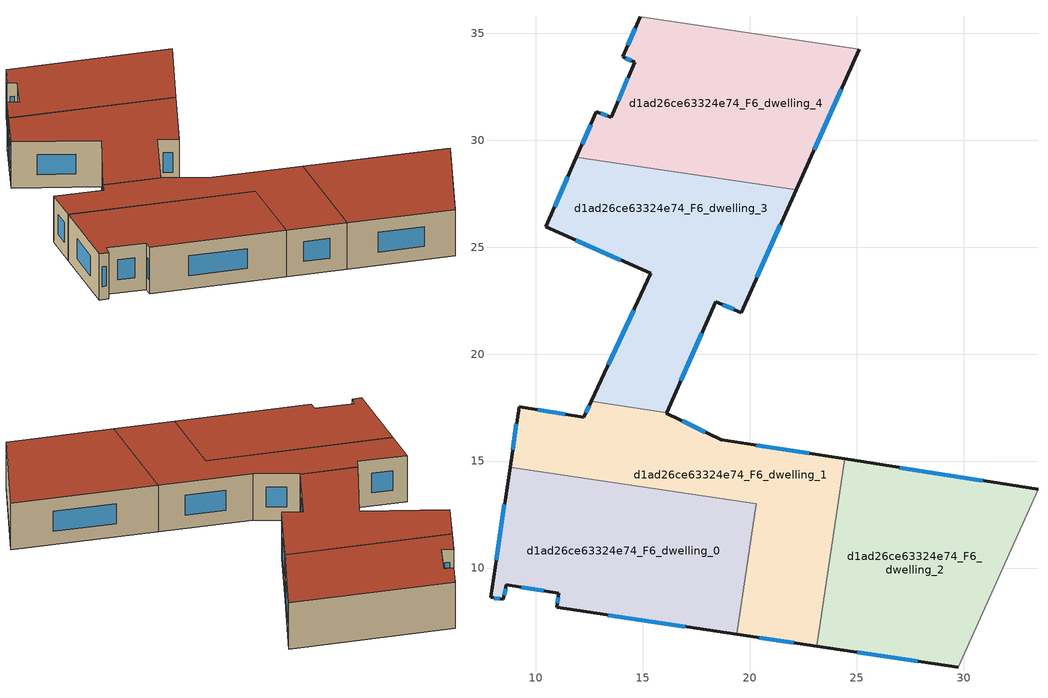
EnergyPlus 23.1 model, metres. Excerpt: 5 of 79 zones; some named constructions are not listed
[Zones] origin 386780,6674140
d1ad26ce63324e74_F6_dwelling_0
 floor to d1ad26ce63324e74_F5_dwelling_0 (EU_floor_Construction): 20.29,13 19.38,6.9 10.98,8.16 11.07,8.82 8.62,9.22 8.47,8.54 7.87,8.62 8.78,14.72 z18
 wall outside (EU_wall_Construction): 8.78,14.72 7.87,8.62 8.47,8.54 8.62,9.22 11.07,8.82 10.98,8.16 19.38,6.9 z18:21
 wall to d1ad26ce63324e74_F6_dwelling_1 (EU_wall_Construction): 19.38,6.9 20.29,13 8.78,14.72 z18:21
 window (EU_Window_Construction): 13.38,7.8 16.98,7.26 / 11.04,8.63 11,8.35 / 9.32,9.1 10.37,8.93 / 8.51,8.73 8.58,9.02 / 8.04,8.6 8.3,8.56 / 8.52,12.98 8.13,10.36 z18.86:20.14
 roof outside (EU_roof_Construction): 19.38,6.9 20.29,13 8.78,14.72 7.87,8.62 8.47,8.54 8.62,9.22 11.07,8.82 10.98,8.16 z21
d1ad26ce63324e74_F6_dwelling_1
 floor to d1ad26ce63324e74_F5_dwelling_1 (EU_floor_Construction): 24.43,15.1 23.12,6.34 19.38,6.9 20.29,13 8.78,14.72 9.21,17.55 12.24,17.06 12.58,17.79 16.11,17.26 16.1,17.24 18.66,16.01 z18
 wall outside (EU_wall_Construction): 12.58,17.79 12.24,17.06 9.21,17.55 8.78,14.72 / 24.43,15.1 18.66,16.01 16.1,17.24 16.11,17.26 / 19.38,6.9 23.12,6.34 z18:21
 wall to d1ad26ce63324e74_F6_dwelling_3 (EU_wall_Construction): 16.11,17.26 12.58,17.79 z18:21
 wall to d1ad26ce63324e74_F6_dwelling_2 (EU_wall_Construction): 23.12,6.34 24.43,15.1 z18:21
 window (EU_Window_Construction): 9.09,16.74 8.91,15.53 / 11.37,17.2 10.07,17.41 / 12.48,17.58 12.34,17.27 / 17.93,16.36 16.83,16.89 / 22.78,15.36 20.31,15.75 / 20.45,6.74 22.05,6.5 z18.86:20.14
 roof outside (EU_roof_Construction): 23.12,6.34 24.43,15.1 18.66,16.01 16.1,17.24 16.11,17.26 12.58,17.79 12.24,17.06 9.21,17.55 8.78,14.72 20.29,13 19.38,6.9 z21
d1ad26ce63324e74_F6_dwelling_2
 floor to d1ad26ce63324e74_F5_dwelling_2 (EU_floor_Construction): 33.47,13.68 29.76,5.35 23.12,6.34 24.43,15.1 z18
 wall outside (EU_wall_Construction): 33.47,13.68 24.43,15.1 / 23.12,6.34 29.76,5.35 z18:21
 wall adiabatic (EU_wall_Construction): 29.76,5.35 33.47,13.68 z18:21
 window (EU_Window_Construction): 30.89,14.09 27.01,14.7 / 25.02,6.06 27.86,5.64 z18.86:20.14
 roof outside (EU_roof_Construction): 29.76,5.35 33.47,13.68 24.43,15.1 23.12,6.34 z21
d1ad26ce63324e74_F6_dwelling_3
 floor to d1ad26ce63324e74_F5_dwelling_3 (EU_floor_Construction): 22.16,27.69 19.59,21.95 18.4,22.46 16.11,17.26 12.58,17.79 15.38,23.77 10.46,25.96 11.89,29.22 z18
 wall outside (EU_wall_Construction): 11.89,29.22 10.46,25.96 15.38,23.77 12.58,17.79 / 16.11,17.26 18.4,22.46 19.59,21.95 22.16,27.69 z18:21
 wall to d1ad26ce63324e74_F6_dwelling_4 (EU_wall_Construction): 22.16,27.69 11.89,29.22 z18:21
 window (EU_Window_Construction): 14.58,22.06 13.38,19.5 / 11.86,25.33 13.97,24.4 / 11.48,28.29 10.87,26.89 / 20.33,23.59 21.43,26.05 / 18.74,22.31 19.25,22.09 / 16.76,18.75 17.75,20.97 z18.86:20.14
 roof outside (EU_roof_Construction): 19.59,21.95 22.16,27.69 11.89,29.22 10.46,25.96 15.38,23.77 12.58,17.79 16.11,17.26 18.4,22.46 z21
d1ad26ce63324e74_F6_dwelling_4
 floor to d1ad26ce63324e74_F5_dwelling_4 (EU_floor_Construction): 25.11,34.26 22.16,27.69 11.89,29.22 12.82,31.33 13.53,31.08 14.61,33.66 14.05,33.9 14.89,35.79 z18
 wall outside (EU_wall_Construction): 14.89,35.79 14.05,33.9 14.61,33.66 13.53,31.08 12.82,31.33 11.89,29.22 / 22.16,27.69 25.11,34.26 z18:21
 wall to d1ad26ce63324e74_F6_dwelling_5 (EU_wall_Construction): 25.11,34.26 14.89,35.79 z18:21
 window (EU_Window_Construction): 13.33,31.15 13.02,31.26 / 14.3,32.92 13.84,31.82 / 14.21,33.83 14.45,33.73 / 14.65,35.25 14.29,34.44 / 23.01,29.56 24.27,32.38 / 12.56,30.73 12.16,29.82 z18.86:20.14
 roof outside (EU_roof_Construction): 22.16,27.69 25.11,34.26 14.89,35.79 14.05,33.9 14.61,33.66 13.53,31.08 12.82,31.33 11.89,29.22 z21
[SCHEDULE:FILE] Column Number=1; Rows to Skip at Top=0; Number of Hours of Data=8760; Column Separator=Comma; Interpolate to Timestep=No; Minutes per Item=60; Adjust Schedule for Daylight Savings=Yes
Name | File
EU_Step8_GainSchedule_d1ad26ce63324e74_F5_dwelling_2_f000 | ../../schedules/d1ad26ce63324e74/d1ad26ce63324e74_F5_dwelling_2_f000_gain.csv
EU_Step8_GainSchedule_d1ad26ce63324e74_F5_dwelling_3_f000 | ../../schedules/d1ad26ce63324e74/d1ad26ce63324e74_F5_dwelling_3_f000_gain.csv
EU_Step8_GainSchedule_d1ad26ce63324e74_F5_dwelling_4_f000 | ../../schedules/d1ad26ce63324e74/d1ad26ce63324e74_F5_dwelling_4_f000_gain.csv
EU_Step8_GainSchedule_d1ad26ce63324e74_F5_dwelling_5_f000 | ../../schedules/d1ad26ce63324e74/d1ad26ce63324e74_F5_dwelling_5_f000_gain.csv
EU_Step8_GainSchedule_d1ad26ce63324e74_F5_dwelling_6_f000 | ../../schedules/d1ad26ce63324e74/d1ad26ce63324e74_F5_dwelling_6_f000_gain.csv
EU_Step8_GainSchedule_d1ad26ce63324e74_F5_dwelling_7_f000 | ../../schedules/d1ad26ce63324e74/d1ad26ce63324e74_F5_dwelling_7_f000_gain.csv
EU_Step8_GainSchedule_d1ad26ce63324e74_F5_dwelling_8_f000 | ../../schedules/d1ad26ce63324e74/d1ad26ce63324e74_F5_dwelling_8_f000_gain.csv
EU_Step8_GainSchedule_d1ad26ce63324e74_F5_dwelling_9_f000 | ../../schedules/d1ad26ce63324e74/d1ad26ce63324e74_F5_dwelling_9_f000_gain.csv
EU_Step8_GainSchedule_d1ad26ce63324e74_F5_dwelling_10_f000 | ../../schedules/d1ad26ce63324e74/d1ad26ce63324e74_F5_dwelling_10_f000_gain.csv
EU_Step8_GainSchedule_d1ad26ce63324e74_F6_dwelling_0_f000 | ../../schedules/d1ad26ce63324e74/d1ad26ce63324e74_F6_dwelling_0_f000_gain.csv
EU_Step8_GainSchedule_d1ad26ce63324e74_F6_dwelling_1_f000 | ../../schedules/d1ad26ce63324e74/d1ad26ce63324e74_F6_dwelling_1_f000_gain.csv
EU_Step8_GainSchedule_d1ad26ce63324e74_F6_dwelling_2_f000 | ../../schedules/d1ad26ce63324e74/d1ad26ce63324e74_F6_dwelling_2_f000_gain.csv
EU_Step8_GainSchedule_d1ad26ce63324e74_F6_dwelling_3_f000 | ../../schedules/d1ad26ce63324e74/d1ad26ce63324e74_F6_dwelling_3_f000_gain.csv
EU_Step8_GainSchedule_d1ad26ce63324e74_F6_dwelling_4_f000 | ../../schedules/d1ad26ce63324e74/d1ad26ce63324e74_F6_dwelling_4_f000_gain.csv
EU_Step8_GainSchedule_d1ad26ce63324e74_F6_dwelling_5_f000 | ../../schedules/d1ad26ce63324e74/d1ad26ce63324e74_F6_dwelling_5_f000_gain.csv
EU_Step8_GainSchedule_d1ad26ce63324e74_F6_dwelling_6_f000 | ../../schedules/d1ad26ce63324e74/d1ad26ce63324e74_F6_dwelling_6_f000_gain.csv
EU_Step8_GainSchedule_d1ad26ce63324e74_F6_dwelling_7_f000 | ../../schedules/d1ad26ce63324e74/d1ad26ce63324e74_F6_dwelling_7_f000_gain.csv
EU_Step8_GainSchedule_d1ad26ce63324e74_F6_dwelling_8_f000 | ../../schedules/d1ad26ce63324e74/d1ad26ce63324e74_F6_dwelling_8_f000_gain.csv
EU_Step8_GainSchedule_d1ad26ce63324e74_F6_dwelling_9_f000 | ../../schedules/d1ad26ce63324e74/d1ad26ce63324e74_F6_dwelling_9_f000_gain.csv
EU_Step8_GainSchedule_d1ad26ce63324e74_F6_dwelling_10_f000 | ../../schedules/d1ad26ce63324e74/d1ad26ce63324e74_F6_dwelling_10_f000_gain.csv
